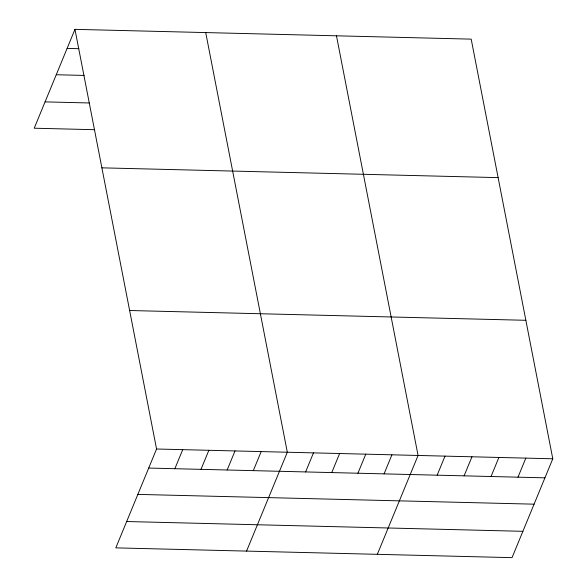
<?xml version="1.0" encoding="UTF-8"?>
<svg xmlns="http://www.w3.org/2000/svg" width="587" height="587" viewBox="0 0 587 587"><rect width="100%" height="100%" fill="white"/><g stroke="black" fill="none" stroke-linecap="round" stroke-linejoin="round"><path stroke-width="0.88" d="M74.96 29.35L156.56 449.004L115.808 547.869L512.04 557.65L552.785 458.785L471.192 39.131L74.96 29.35L34.215 128.215L94.632 129.705M174.853 468.705L182.711 449.649M201.003 469.351L208.862 450.295M227.154 469.996L235.013 450.941M253.305 470.642L261.164 451.586M246.562 551.098L287.314 452.232L205.714 32.578M305.614 471.933L313.465 452.878M331.765 472.579L339.616 453.524M357.916 473.225L365.767 454.169M384.067 473.87L391.918 454.815M377.324 554.326L418.069 455.461L336.476 35.807M437.161 475.177L445.012 456.121M464.104 475.844L471.955 456.789M491.048 476.505L498.899 457.456M517.991 477.172L525.842 458.117M67.109 48.405L78.827 48.692M56.249 74.74L84.205 75.43M45.067 101.881L89.253 102.967M101.889 167.838L498.121 177.619M129.632 310.516L525.864 320.297M156.56 449.004L552.785 458.785M148.702 468.059L544.934 477.84M137.85 494.393L534.082 504.174M126.66 521.527L522.892 531.316"/></g></svg>
